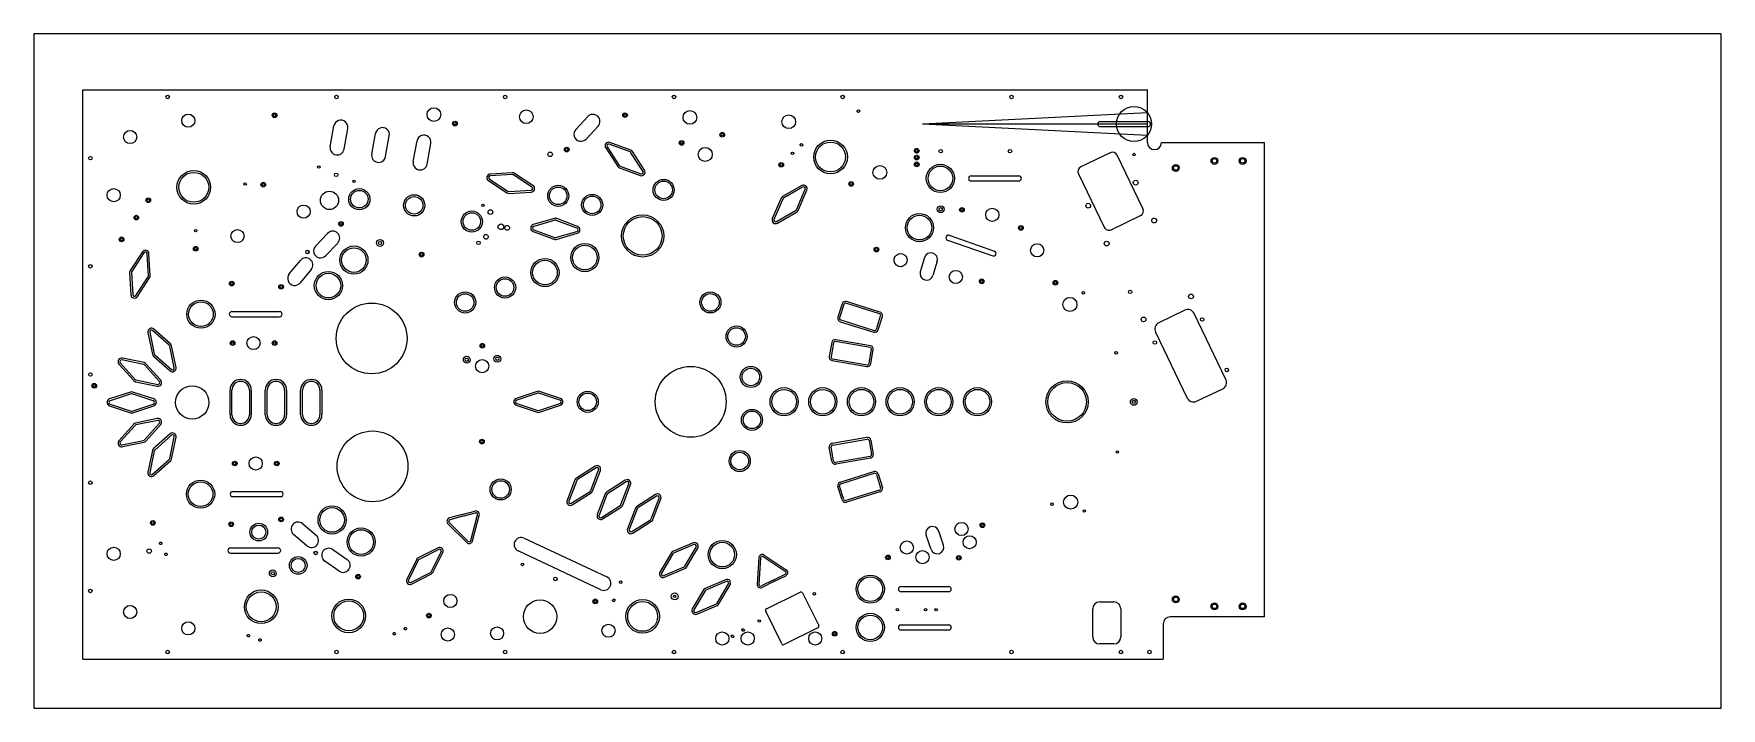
# Model space of a CAD drawing. Extents: x 243 to 303, y 498 to 522.
import ezdxf

# ---------------------------------------------------------------- set-up
doc = ezdxf.new("R2010")
doc.units = 0
doc.header["$LTSCALE"] = 2.6966
doc.header["$MEASUREMENT"] = 0
for name, color, linetype, true_color in [('0_WOOD', 5, 'Continuous', 0x0000ff), ('1_250BIT_500DEP', 5, 'Continuous', 0x0000ff), ('2_250BIT_250DEP', 3, 'Continuous', 0x00ff00), ('3_250BIT_500TAB', 5, 'Continuous', 0x0000ff), ('6_125BIT_500DEP', 5, 'Continuous', 0x0000ff), ('7_VCARVE_BIT', 5, 'Continuous', 0x0000ff), ('7A_1250BALL', 5, 'Continuous', 0x0000ff), ('8_250BIT_500OUTLINE', 5, 'Continuous', 0x0000ff)]:
    doc.layers.add(name, color=color, linetype=linetype, true_color=true_color)

msp = doc.modelspace()

# ---------------------------------------------------------------- linework, layer by layer
at = {"layer": '0_WOOD', "linetype": 'Continuous'}
for p, q in [((243.022, 522.03), (243.022, 498.03)), ((303.022, 522.03), (243.022, 522.03)), ((303.022, 498.03), (303.022, 522.03)), ((243.022, 498.03), (303.022, 498.03))]:
    msp.add_line(p, q, dxfattribs=at)
at = {"layer": '1_250BIT_500DEP', "linetype": 'Continuous'}
for p, q in [((262.295, 518.624), (262.721, 519.082)), ((253.563, 518.011), (253.696, 518.749)), ((254.055, 517.923), (254.188, 518.661)), ((255.039, 517.745), (255.173, 518.483)), ((263.087, 518.741), (262.661, 518.283)), ((255.531, 517.656), (255.665, 518.394)), ((256.515, 517.479), (256.649, 518.217)), ((257.008, 517.39), (257.141, 518.128)), ((263.412, 518.005), (263.841, 517.344)), ((264.225, 517.823), (263.486, 518.098)), ((263.871, 517.32), (264.61, 517.045)), ((264.684, 517.137), (264.255, 517.798)), ((259.223, 516.857), (259.881, 516.424)), ((260.04, 517.017), (259.253, 516.971)), ((260.736, 516.574), (260.078, 517.007)), ((259.919, 516.414), (260.706, 516.459)), ((269.653, 516.148), (269.342, 515.424)), ((270.361, 516.572), (269.68, 516.177)), ((270.138, 515.77), (270.45, 516.494)), ((269.431, 515.346), (270.112, 515.741)), ((253.039, 514.476), (253.47, 514.928)), ((260.798, 515.056), (261.535, 514.778)), ((261.56, 515.391), (260.802, 515.174)), ((261.574, 514.776), (262.332, 514.993)), ((262.336, 515.111), (261.599, 515.389)), ((246.937, 514.231), (246.505, 513.572)), ((253.832, 514.583), (253.4, 514.131)), ((247.097, 513.413), (247.052, 514.2)), ((252.107, 513.483), (252.505, 513.965)), ((252.89, 513.647), (252.493, 513.165)), ((274.698, 514.068), (274.543, 513.56)), ((275.146, 513.932), (274.992, 513.424)), ((246.495, 513.534), (246.54, 512.748)), ((246.655, 512.717), (247.087, 513.375)), ((271.821, 512.401), (271.672, 511.924)), ((273.092, 512.069), (271.899, 512.442)), ((271.713, 511.845), (272.906, 511.472)), ((272.984, 511.513), (273.133, 511.991)), ((247.146, 511.412), (247.306, 510.64)), ((247.837, 510.947), (247.249, 511.471)), ((247.326, 510.606), (247.914, 510.082)), ((248.017, 510.142), (247.857, 510.913)), ((271.456, 511.031), (271.37, 510.539)), ((272.76, 510.868), (271.528, 511.082)), ((272.725, 510.303), (272.811, 510.796)), ((246.099, 510.321), (246.623, 509.733)), ((246.93, 510.264), (246.159, 510.424)), ((247.488, 509.656), (246.964, 510.245)), ((271.421, 510.467), (272.653, 510.253)), ((246.657, 509.713), (247.429, 509.554)), ((246.486, 509.22), (245.738, 508.972)), ((245.738, 508.853), (246.486, 508.606)), ((247.273, 508.972), (246.525, 509.22)), ((246.525, 508.606), (247.273, 508.853)), ((250.069, 508.475), (250.069, 509.35)), ((250.688, 509.35), (250.688, 508.475)), ((251.324, 508.475), (251.324, 509.35)), ((251.943, 509.35), (251.943, 508.475)), ((252.579, 508.475), (252.579, 509.35)), ((253.198, 509.35), (253.198, 508.475)), ((260.942, 509.239), (260.194, 508.991)), ((260.194, 508.872), (260.942, 508.625)), ((261.73, 508.991), (260.981, 509.239)), ((260.981, 508.625), (261.73, 508.872)), ((247.429, 508.272), (246.657, 508.112)), ((246.623, 508.092), (246.099, 507.504)), ((246.964, 507.581), (247.488, 508.169)), ((247.914, 507.743), (247.326, 507.219)), ((247.857, 506.912), (248.017, 507.684)), ((271.421, 507.395), (272.653, 507.609)), ((246.159, 507.401), (246.93, 507.561)), ((247.306, 507.185), (247.146, 506.414)), ((271.456, 506.83), (271.37, 507.323)), ((272.725, 507.558), (272.811, 507.066)), ((247.249, 506.354), (247.837, 506.878)), ((263.016, 506.589), (262.351, 506.167)), ((262.826, 505.779), (263.108, 506.514)), ((272.76, 506.993), (271.528, 506.779)), ((262.326, 506.136), (262.045, 505.4)), ((264.091, 506.086), (263.426, 505.663)), ((263.902, 505.275), (264.183, 506.011)), ((271.821, 505.461), (271.672, 505.938)), ((271.713, 506.016), (272.906, 506.389)), ((272.984, 506.348), (273.133, 505.871)), ((262.136, 505.325), (262.801, 505.748)), ((263.401, 505.633), (263.12, 504.897)), ((263.212, 504.822), (263.877, 505.244)), ((265.167, 505.582), (264.502, 505.159)), ((264.977, 504.771), (265.258, 505.507)), ((273.092, 505.793), (271.899, 505.42)), ((258.46, 503.974), (257.794, 504.635)), ((258.274, 504.863), (257.822, 504.739)), ((258.274, 504.863), (258.727, 504.986)), ((258.565, 504.003), (258.804, 504.91)), ((264.477, 505.129), (264.195, 504.393)), ((264.287, 504.318), (264.952, 504.74)), ((252.737, 503.809), (252.261, 504.214)), ((252.585, 504.595), (253.061, 504.19)), ((260.456, 504.081), (263.399, 502.702)), ((274.925, 503.681), (274.754, 504.184)), ((275.369, 503.833), (275.197, 504.336)), ((253.654, 503.677), (254.167, 503.32)), ((257.425, 503.683), (256.723, 503.326)), ((257.159, 502.894), (257.51, 503.599)), ((263.187, 502.249), (260.244, 503.628)), ((265.742, 503.519), (265.343, 502.839)), ((266.497, 503.852), (265.771, 503.545)), ((266.176, 503.084), (266.575, 503.763)), ((268.961, 503.429), (269.742, 502.909)), ((253.882, 502.91), (253.369, 503.267)), ((256.695, 503.298), (256.345, 502.593)), ((256.429, 502.509), (257.131, 502.866)), ((265.421, 502.75), (266.147, 503.058)), ((268.864, 503.381), (268.804, 502.445)), ((269.314, 502.593), (269.735, 502.801)), ((266.891, 502.21), (266.493, 501.53)), ((267.646, 502.544), (266.921, 502.236)), ((267.326, 501.775), (267.725, 502.454)), ((269.314, 502.593), (268.894, 502.385)), ((266.571, 501.441), (267.297, 501.749)), ((269.077, 501.568), (270.273, 502.16)), ((270.357, 502.132), (270.931, 500.971)), ((269.623, 500.324), (269.048, 501.484)), ((270.903, 500.887), (269.706, 500.295))]:
    msp.add_line(p, q, dxfattribs=at)
for centre, radius in [((248.517, 518.937), 0.234), ((257.251, 519.152), 0.244), ((260.536, 519.077), 0.244), ((266.351, 519.051), 0.244), ((269.864, 518.899), 0.244), ((246.448, 518.354), 0.234), ((266.897, 517.734), 0.25), ((271.353, 517.644), 0.531), ((273.106, 517.095), 0.244), ((275.259, 516.883), 0.438), ((248.713, 516.566), 0.531), ((265.417, 516.473), 0.312), ((245.865, 516.285), 0.234), ((253.537, 516.1), 0.325), ((254.598, 516.142), 0.312), ((256.55, 515.925), 0.312), ((261.67, 516.262), 0.312), ((262.878, 515.939), 0.312), ((252.617, 515.7), 0.234), ((258.598, 515.347), 0.312), ((264.673, 514.835), 0.688), ((274.515, 515.131), 0.438), ((277.103, 515.585), 0.234), ((250.264, 514.83), 0.234), ((254.405, 513.977), 0.438), ((262.616, 514.064), 0.438), ((278.701, 514.325), 0.234), ((261.198, 513.532), 0.438), ((275.805, 513.376), 0.234), ((253.499, 513.068), 0.438), ((259.78, 513), 0.312), ((248.967, 512.051), 0.438), ((258.362, 512.469), 0.312), ((267.082, 512.47), 0.312), ((279.865, 512.397), 0.25), ((250.838, 511.024), 0.234), ((268.011, 511.258), 0.312), ((258.967, 510.201), 0.234), ((268.52, 509.818), 0.312), ((248.658, 508.913), 0.594), ((279.761, 508.931), 0.688), ((262.718, 508.932), 0.312), ((269.702, 508.936), 0.438), ((271.077, 508.936), 0.438), ((272.452, 508.937), 0.438), ((273.827, 508.937), 0.438), ((275.202, 508.937), 0.438), ((276.577, 508.937), 0.438), ((268.559, 508.291), 0.312), ((268.124, 506.827), 0.312), ((250.914, 506.738), 0.234), ((248.955, 505.648), 0.438), ((259.622, 505.816), 0.312), ((279.89, 505.366), 0.25), ((253.63, 504.73), 0.438), ((276.008, 504.41), 0.234), ((251.023, 504.298), 0.25), ((254.663, 503.945), 0.438), ((276.299, 503.937), 0.234), ((245.865, 503.524), 0.234), ((267.502, 503.497), 0.438), ((274.066, 503.748), 0.234), ((274.623, 503.407), 0.234), ((252.424, 503.114), 0.25), ((272.766, 502.269), 0.438), ((246.448, 501.455), 0.234), ((251.11, 501.641), 0.531), ((254.221, 501.316), 0.531), ((257.836, 501.848), 0.234), ((261.025, 501.29), 0.594), ((264.671, 501.299), 0.531), ((248.517, 500.873), 0.234), ((263.456, 500.788), 0.234), ((272.765, 500.907), 0.438), ((257.746, 500.655), 0.234), ((259.496, 500.694), 0.234), ((267.503, 500.514), 0.234), ((268.408, 500.514), 0.234), ((270.809, 500.514), 0.234)]:
    msp.add_circle(centre, radius, dxfattribs=at)
for centre, radius, start, end in [((262.904, 518.911), 0.25, 317.09527, 137.09527), ((253.942, 518.705), 0.25, 349.77022, 169.77022), ((255.419, 518.439), 0.25, 349.77022, 169.77022), ((256.895, 518.172), 0.25, 349.77022, 169.77022), ((262.478, 518.454), 0.25, 137.09527, 317.09527), ((253.809, 517.967), 0.25, 169.77022, 349.77022), ((263.464, 518.039), 0.0625, 69.58194, 212.96678), ((264.203, 517.764), 0.0625, 32.96676, 69.58197), ((255.285, 517.701), 0.25, 169.77022, 349.77022), ((256.762, 517.434), 0.25, 169.77022, 349.77022), ((263.893, 517.378), 0.0625, 212.96678, 249.58193), ((259.257, 516.909), 0.0625, 93.31416, 236.699), ((260.044, 516.954), 0.0625, 56.69898, 93.31419), ((264.632, 517.103), 0.0625, 249.58195, 32.96681), ((259.916, 516.476), 0.0625, 236.699, 273.31415), ((260.702, 516.522), 0.0625, 273.31417, 56.69903), ((269.711, 516.123), 0.0625, 120.08383, 156.69904), ((270.393, 516.518), 0.0625, 336.69902, 120.08387), ((269.399, 515.4), 0.0625, 156.699, 300.08385), ((270.081, 515.795), 0.0625, 300.08385, 336.69899), ((253.651, 514.755), 0.25, 316.31686, 136.31686), ((260.82, 515.114), 0.0625, 105.96784, 249.35268), ((261.577, 515.331), 0.0625, 69.35266, 105.96787), ((262.314, 515.053), 0.0625, 285.96785, 69.35271), ((246.99, 514.196), 0.0625, 3.30759, 146.69245), ((253.219, 514.303), 0.25, 136.31686, 316.31686), ((261.557, 514.837), 0.0636, 249.35268, 290.64732), ((274.922, 514), 0.234, 343.0969, 163.0969), ((252.697, 513.806), 0.25, 320.48617, 140.48617), ((246.557, 513.538), 0.0625, 146.6924, 183.30761), ((247.035, 513.41), 0.0625, 326.69242, 3.30757), ((252.3, 513.324), 0.25, 140.48617, 320.48617), ((274.768, 513.492), 0.234, 163.0969, 343.0969), ((246.602, 512.751), 0.0625, 183.30758, 326.69242), ((247.207, 511.425), 0.0625, 48.30758, 191.69242), ((247.367, 510.653), 0.0625, 191.69242, 228.30757), ((247.796, 510.9), 0.0625, 11.6924, 48.30761), ((246.146, 510.363), 0.0625, 78.30758, 221.69242), ((246.917, 510.203), 0.0625, 41.6924, 78.30761), ((247.955, 510.129), 0.0625, 228.30759, 11.69245), ((246.67, 509.775), 0.0625, 221.69242, 258.30757), ((247.441, 509.615), 0.0625, 258.30759, 41.69245), ((250.379, 509.35), 0.309, 0, 180), ((251.634, 509.35), 0.309, 0, 180), ((252.889, 509.35), 0.309, 0, 180), ((245.757, 508.913), 0.0625, 108.30758, 251.69242), ((246.505, 509.16), 0.0625, 71.6924, 108.30761), ((247.253, 508.913), 0.0625, 288.30759, 71.69245), ((260.214, 508.932), 0.0625, 108.30758, 251.69242), ((260.962, 509.179), 0.0625, 71.6924, 108.30761), ((261.71, 508.932), 0.0625, 288.30759, 71.69245), ((246.505, 508.665), 0.0625, 251.69242, 288.30757), ((247.441, 508.211), 0.0625, 318.30759, 101.69245), ((250.379, 508.475), 0.309, 180, 0), ((251.634, 508.475), 0.309, 180, 0), ((252.889, 508.475), 0.309, 180, 0), ((260.962, 508.684), 0.0625, 251.69242, 288.30757), ((246.67, 508.051), 0.0625, 101.6924, 138.30761), ((247.955, 507.697), 0.0625, 348.30759, 131.69245), ((272.663, 507.547), 0.0625, 9.85677, 99.85677), ((246.146, 507.463), 0.0625, 138.30758, 281.69242), ((246.917, 507.622), 0.0625, 281.69242, 318.30757), ((247.367, 507.173), 0.0625, 131.6924, 168.30761), ((271.432, 507.333), 0.0625, 99.85677, 189.85677), ((272.749, 507.055), 0.0625, 279.85677, 9.85677), ((247.207, 506.401), 0.0625, 168.30758, 311.69242), ((247.796, 506.925), 0.0625, 311.69242, 348.30757), ((263.049, 506.537), 0.0625, 339.06145, 122.44631), ((271.518, 506.841), 0.0625, 189.85677, 279.85677), ((262.385, 506.114), 0.0625, 122.44626, 159.06147), ((264.125, 506.033), 0.0625, 339.06145, 122.44631), ((271.732, 505.957), 0.0625, 107.35677, 197.35677), ((272.925, 506.329), 0.0625, 17.35677, 107.35677), ((273.074, 505.852), 0.0625, 287.35677, 17.35677), ((262.103, 505.378), 0.0625, 159.06144, 302.44628), ((262.768, 505.801), 0.0625, 302.44628, 339.06142), ((263.46, 505.61), 0.0625, 122.44626, 159.06147), ((263.843, 505.297), 0.0625, 302.44628, 339.06142), ((265.2, 505.529), 0.0625, 339.06145, 122.44631), ((271.881, 505.479), 0.0625, 197.35677, 287.35677), ((252.423, 504.405), 0.25, 49.63549, 229.63549), ((257.838, 504.679), 0.0625, 105.25162, 225.25162), ((258.743, 504.926), 0.0625, 345.25162, 105.25162), ((263.178, 504.874), 0.0625, 159.06144, 302.44628), ((264.535, 505.106), 0.0625, 122.44626, 159.06147), ((264.918, 504.793), 0.0625, 302.44628, 339.06142), ((252.899, 504), 0.25, 229.63549, 49.63549), ((258.504, 504.018), 0.0623, 225, 345.50324), ((260.35, 503.854), 0.25, 64.89351, 244.89351), ((264.254, 504.37), 0.0625, 159.06144, 302.44628), ((274.976, 504.26), 0.234, 18.81707, 198.81707), ((253.511, 503.472), 0.25, 55.15908, 235.15908), ((257.454, 503.627), 0.0625, 333.55921, 116.94407), ((265.796, 503.487), 0.0625, 112.99318, 149.60839), ((266.521, 503.795), 0.0625, 329.60837, 112.99322), ((268.926, 503.377), 0.0625, 56.32706, 176.32706), ((275.147, 503.757), 0.234, 198.81707, 18.81707), ((254.024, 503.115), 0.25, 235.15908, 55.15908), ((256.751, 503.27), 0.0625, 116.94402, 153.55923), ((257.103, 502.922), 0.0625, 296.94404, 333.55919), ((265.397, 502.807), 0.0625, 149.60835, 292.9932), ((266.122, 503.115), 0.0625, 292.9932, 329.60834), ((269.707, 502.857), 0.0625, 296.32706, 56.32706), ((256.4, 502.565), 0.0625, 153.5592, 296.94404), ((263.293, 502.475), 0.25, 244.89351, 64.89351), ((266.945, 502.178), 0.0625, 112.99318, 149.60838), ((267.671, 502.486), 0.0625, 329.60836, 112.99322), ((268.866, 502.441), 0.0625, 176.32706, 296.32706), ((267.272, 501.806), 0.0625, 292.9932, 329.60834), ((270.301, 502.104), 0.0625, 26.32706, 116.32706), ((266.547, 501.499), 0.0625, 149.60835, 292.9932), ((269.104, 501.512), 0.0625, 116.32706, 206.32706), ((270.875, 500.943), 0.0625, 296.32706, 26.32706), ((269.679, 500.351), 0.0625, 206.32706, 296.32706)]:
    msp.add_arc(centre, radius, start, end, dxfattribs=at)
msp.add_ellipse((273.842, 513.973), major_axis=(0.224, -0.068), ratio=1, dxfattribs=at)
for centre, major_axis, start_param, end_param in [((271.881, 512.382), (0.0186, 0.0597), 0, 1.570796), ((271.732, 511.905), (-0.0597, 0.0186), 0, 1.570796), ((273.074, 512.009), (0.0186, 0.0597), 4.712389, 6.283185), ((272.925, 511.532), (-0.0186, -0.0597), 0, 1.570796), ((271.518, 511.021), (0.0107, 0.0616), 0, 1.570796), ((272.749, 510.807), (0.0107, 0.0616), 4.712389, 6.283185), ((271.432, 510.528), (-0.0616, 0.0107), 0, 1.570796), ((272.663, 510.314), (-0.0107, -0.0616), 0, 1.570796)]:
    msp.add_ellipse(centre, major_axis=major_axis, ratio=1, start_param=start_param, end_param=end_param, dxfattribs=at)
at = {"layer": '2_250BIT_250DEP', "linetype": 'Continuous'}
for p, q in [((263.357, 517.97), (263.786, 517.309)), ((264.247, 517.884), (263.509, 518.159)), ((264.738, 517.173), (264.31, 517.834)), ((263.849, 517.259), (264.587, 516.984)), ((259.187, 516.802), (259.846, 516.37)), ((260.036, 517.082), (259.25, 517.036)), ((260.772, 516.628), (260.114, 517.061)), ((270.329, 516.629), (269.647, 516.234)), ((259.923, 516.349), (260.71, 516.394)), ((269.594, 516.174), (269.282, 515.45)), ((270.198, 515.744), (270.51, 516.468)), ((261.542, 515.453), (260.784, 515.237)), ((262.359, 515.172), (261.622, 515.45)), ((269.463, 515.289), (270.145, 515.684)), ((260.775, 514.995), (261.512, 514.717)), ((261.592, 514.714), (262.349, 514.93)), ((246.883, 514.266), (246.45, 513.608)), ((247.162, 513.417), (247.117, 514.204)), ((246.43, 513.53), (246.475, 512.744)), ((246.709, 512.681), (247.142, 513.34)), ((271.761, 512.42), (271.612, 511.942)), ((273.111, 512.129), (271.918, 512.502)), ((273.044, 511.495), (273.194, 511.972)), ((247.083, 511.399), (247.242, 510.627)), ((247.881, 510.996), (247.292, 511.52)), ((271.694, 511.785), (272.887, 511.412)), ((248.08, 510.155), (247.921, 510.926)), ((271.394, 511.042), (271.308, 510.55)), ((272.771, 510.93), (271.539, 511.144)), ((272.787, 510.293), (272.873, 510.785)), ((246.051, 510.278), (246.575, 509.69)), ((246.943, 510.328), (246.172, 510.488)), ((247.537, 509.7), (247.013, 510.288)), ((247.282, 510.558), (247.871, 510.034)), ((271.41, 510.404), (272.642, 510.19)), ((246.644, 509.65), (247.416, 509.49)), ((246.465, 509.281), (245.717, 509.034)), ((247.293, 509.034), (246.545, 509.281)), ((250.001, 508.475), (250.001, 509.35)), ((250.756, 509.35), (250.756, 508.475)), ((251.256, 508.475), (251.256, 509.35)), ((252.011, 509.35), (252.011, 508.475)), ((252.511, 508.475), (252.511, 509.35)), ((253.266, 509.35), (253.266, 508.475)), ((260.922, 509.3), (260.174, 509.053)), ((260.174, 508.811), (260.922, 508.563)), ((261.75, 509.053), (261.002, 509.3)), ((261.002, 508.563), (261.75, 508.811)), ((245.717, 508.792), (246.465, 508.544)), ((246.545, 508.544), (247.293, 508.792)), ((247.416, 508.335), (246.644, 508.176)), ((246.575, 508.136), (246.051, 507.547)), ((247.013, 507.537), (247.537, 508.126)), ((247.871, 507.792), (247.282, 507.268)), ((247.921, 506.899), (248.08, 507.671)), ((271.41, 507.457), (272.642, 507.671)), ((246.172, 507.338), (246.943, 507.497)), ((247.242, 507.198), (247.083, 506.427)), ((271.394, 506.819), (271.308, 507.312)), ((272.787, 507.569), (272.873, 507.076)), ((247.292, 506.306), (247.881, 506.83)), ((262.981, 506.644), (262.316, 506.222)), ((262.887, 505.755), (263.169, 506.491)), ((272.771, 506.931), (271.539, 506.717)), ((271.694, 506.076), (272.887, 506.449)), ((262.265, 506.16), (261.984, 505.424)), ((264.056, 506.14), (263.391, 505.718)), ((263.962, 505.251), (264.244, 505.987)), ((271.761, 505.442), (271.612, 505.919)), ((273.044, 506.367), (273.194, 505.89)), ((262.171, 505.271), (262.836, 505.693)), ((263.341, 505.656), (263.059, 504.92)), ((265.132, 505.637), (264.467, 505.214)), ((265.038, 504.748), (265.319, 505.483)), ((273.111, 505.732), (271.918, 505.36)), ((258.258, 504.924), (257.805, 504.8)), ((258.258, 504.924), (258.71, 505.047)), ((258.626, 503.987), (258.865, 504.894)), ((263.247, 504.767), (263.912, 505.189)), ((264.416, 505.152), (264.134, 504.416)), ((264.322, 504.263), (264.987, 504.686)), ((258.416, 503.929), (257.75, 504.59)), ((257.396, 503.741), (256.694, 503.384)), ((257.217, 502.865), (257.568, 503.57)), ((265.686, 503.551), (265.287, 502.872)), ((266.471, 503.912), (265.746, 503.604)), ((266.232, 503.051), (266.631, 503.73)), ((268.996, 503.482), (269.777, 502.961)), ((256.637, 503.327), (256.286, 502.621)), ((256.458, 502.451), (257.161, 502.808)), ((265.447, 502.69), (266.172, 502.998)), ((268.801, 503.385), (268.741, 502.449)), ((266.835, 502.243), (266.437, 501.563)), ((267.621, 502.603), (266.896, 502.296)), ((267.382, 501.742), (267.781, 502.422)), ((269.342, 502.536), (268.922, 502.328)), ((269.342, 502.536), (269.763, 502.744)), ((266.597, 501.381), (267.322, 501.689))]:
    msp.add_line(p, q, dxfattribs=at)
for centre, radius in [((271.353, 517.644), 0.599), ((275.259, 516.883), 0.501), ((248.713, 516.566), 0.599), ((261.67, 516.262), 0.375), ((265.417, 516.473), 0.375), ((254.598, 516.142), 0.377), ((256.55, 515.925), 0.377), ((262.878, 515.939), 0.375), ((258.598, 515.347), 0.377), ((264.673, 514.835), 0.751), ((274.515, 515.131), 0.501), ((254.405, 513.977), 0.501), ((262.616, 514.064), 0.501), ((261.198, 513.532), 0.501), ((253.499, 513.068), 0.501), ((259.78, 513), 0.377), ((248.967, 512.051), 0.501), ((258.362, 512.469), 0.377), ((267.082, 512.47), 0.375), ((268.011, 511.258), 0.375), ((268.52, 509.818), 0.375), ((269.702, 508.936), 0.501), ((271.077, 508.936), 0.501), ((272.452, 508.937), 0.501), ((273.827, 508.937), 0.501), ((275.202, 508.937), 0.501), ((276.577, 508.937), 0.501), ((279.761, 508.931), 0.751), ((262.718, 508.932), 0.375), ((268.559, 508.291), 0.375), ((268.124, 506.827), 0.375), ((248.955, 505.648), 0.501), ((259.622, 505.816), 0.375), ((253.63, 504.73), 0.501), ((251.023, 504.298), 0.314), ((254.663, 503.945), 0.501), ((252.424, 503.114), 0.314), ((267.502, 503.497), 0.501), ((251.11, 501.641), 0.599), ((272.766, 502.269), 0.501), ((254.221, 501.316), 0.599), ((264.671, 501.299), 0.599), ((272.765, 500.907), 0.501)]:
    msp.add_circle(centre, radius, dxfattribs=at)
for centre, radius, start, end in [((263.464, 518.039), 0.128, 69.58209, 212.96663), ((263.893, 517.378), 0.128, 212.9668, 249.58192), ((259.257, 516.909), 0.128, 93.31431, 236.69885), ((260.044, 516.954), 0.128, 56.69902, 93.31414), ((260.702, 516.522), 0.128, 273.3144, 56.69877), ((270.393, 516.518), 0.128, 336.69926, 120.08361), ((259.916, 516.476), 0.128, 236.69902, 273.31414), ((269.711, 516.123), 0.128, 120.08387, 156.69899), ((261.577, 515.331), 0.128, 69.3527, 105.96782), ((269.399, 515.4), 0.128, 156.69916, 300.08369), ((270.081, 515.795), 0.128, 300.08387, 336.69899), ((260.82, 515.114), 0.128, 105.96799, 249.35253), ((262.314, 515.053), 0.128, 285.96809, 69.35245), ((246.99, 514.196), 0.128, 3.30783, 146.69219), ((261.557, 514.836), 0.128, 249.3527, 285.96782), ((246.557, 513.538), 0.128, 146.69244, 183.30756), ((247.035, 513.41), 0.128, 326.69244, 3.30756), ((246.602, 512.751), 0.128, 183.30774, 326.69226), ((271.881, 512.382), 0.126, 72.64323, 162.64323), ((273.074, 512.009), 0.126, 342.64323, 72.64323), ((247.207, 511.425), 0.128, 48.30774, 191.69227), ((272.925, 511.532), 0.126, 252.64323, 342.64323), ((247.367, 510.653), 0.128, 191.69244, 228.30756), ((247.796, 510.9), 0.128, 11.69244, 48.30756), ((271.518, 511.021), 0.126, 80.14323, 170.14323), ((272.749, 510.807), 0.126, 350.14323, 80.14323), ((246.146, 510.363), 0.128, 78.30774, 221.69227), ((246.917, 510.203), 0.128, 41.69244, 78.30756), ((247.955, 510.129), 0.128, 228.30782, 11.6922), ((271.432, 510.528), 0.126, 170.14323, 260.14323), ((272.663, 510.314), 0.126, 260.14323, 350.14323), ((246.67, 509.775), 0.128, 221.69244, 258.30756), ((247.441, 509.615), 0.128, 258.30782, 41.6922), ((250.379, 509.35), 0.378, 0, 180), ((251.634, 509.35), 0.378, 0, 180), ((252.889, 509.35), 0.378, 0, 180), ((245.757, 508.913), 0.128, 108.30774, 251.69227), ((246.505, 509.16), 0.128, 71.69244, 108.30756), ((247.253, 508.913), 0.128, 288.30782, 71.6922), ((260.214, 508.932), 0.128, 108.30774, 251.69226), ((260.962, 509.179), 0.128, 71.69244, 108.30756), ((261.71, 508.932), 0.128, 288.30783, 71.69219), ((246.505, 508.665), 0.128, 251.69244, 288.30756), ((247.441, 508.211), 0.128, 318.30782, 101.6922), ((250.379, 508.475), 0.378, 180, 0), ((251.634, 508.475), 0.378, 180, 0), ((252.889, 508.475), 0.378, 180, 0), ((260.962, 508.684), 0.128, 251.69244, 288.30756), ((246.67, 508.051), 0.128, 101.69244, 138.30756), ((247.955, 507.697), 0.128, 348.30782, 131.6922), ((272.663, 507.547), 0.126, 9.85677, 99.85677), ((246.146, 507.463), 0.128, 138.30774, 281.69227), ((246.917, 507.622), 0.128, 281.69244, 318.30756), ((247.367, 507.173), 0.128, 131.69244, 168.30756), ((271.432, 507.333), 0.126, 99.85677, 189.85677), ((272.749, 507.055), 0.126, 279.85677, 9.85677), ((247.207, 506.401), 0.128, 168.30774, 311.69227), ((247.796, 506.925), 0.128, 311.69244, 348.30756), ((271.518, 506.841), 0.126, 189.85677, 279.85677), ((272.925, 506.329), 0.126, 17.35677, 107.35677), ((262.385, 506.114), 0.128, 122.4463, 159.06142), ((271.732, 505.957), 0.126, 107.35677, 197.35677), ((273.074, 505.852), 0.126, 287.35677, 17.35677), ((262.103, 505.378), 0.128, 159.0616, 302.44612), ((262.768, 505.801), 0.128, 302.4463, 339.06142), ((263.46, 505.61), 0.128, 122.4463, 159.06142), ((263.843, 505.297), 0.128, 302.4463, 339.06142), ((264.535, 505.106), 0.128, 122.4463, 159.06142), ((271.881, 505.479), 0.126, 197.35677, 287.35677), ((258.743, 504.926), 0.126, 345.25162, 105.25162), ((263.178, 504.874), 0.128, 159.0616, 302.44612), ((264.918, 504.793), 0.128, 302.4463, 339.06142), ((264.254, 504.37), 0.128, 159.0616, 302.44612), ((257.454, 503.627), 0.128, 333.55945, 116.94381), ((258.504, 504.019), 0.126, 225.25162, 345.25162), ((265.796, 503.487), 0.128, 112.99322, 149.60834), ((266.521, 503.795), 0.128, 329.60859, 112.99297), ((268.926, 503.377), 0.126, 56.32706, 176.32706), ((256.751, 503.27), 0.128, 116.94406, 153.55918), ((257.103, 502.922), 0.128, 296.94406, 333.55918), ((266.122, 503.115), 0.128, 292.99322, 329.60834), ((269.707, 502.857), 0.126, 296.32706, 56.32706), ((256.4, 502.565), 0.128, 153.55936, 296.94389), ((266.945, 502.178), 0.128, 112.99321, 149.60833), ((267.671, 502.486), 0.128, 329.60859, 112.99297), ((268.866, 502.441), 0.126, 176.32706, 296.32706), ((267.272, 501.806), 0.128, 292.99321, 329.60833), ((266.547, 501.499), 0.128, 149.60851, 292.99305)]:
    msp.add_arc(centre, radius, start, end, dxfattribs=at)
for centre, major_axis, start_param, end_param in [((264.203, 517.764), (0.044, 0.119), 5.644131, 6.283185), ((264.632, 517.103), (-0.044, -0.119), 0, 2.502529), ((263.049, 506.537), (0.046, 0.119), 4.712389, 7.214918), ((264.125, 506.033), (0.046, 0.119), 4.712389, 7.214918), ((265.2, 505.529), (0.046, 0.119), 4.712389, 7.214918), ((257.838, 504.679), (-0.0891, 0.0884), 5.759587, 7.853982), ((265.397, 502.807), (-0.117, -0.05), 5.351449, 7.853982)]:
    msp.add_ellipse(centre, major_axis=major_axis, ratio=1, start_param=start_param, end_param=end_param, dxfattribs=at)
msp.add_open_spline([(271.612, 511.942), (271.609, 511.908), (271.604, 511.838), (271.664, 511.803), (271.694, 511.785)], degree=3, dxfattribs=at)
at = {"layer": '3_250BIT_500TAB', "linetype": 'Continuous'}
for p, q in [((281.295, 517.793), (280.255, 517.292)), ((282.458, 515.808), (281.545, 517.705)), ((280.167, 517.042), (281.081, 515.145)), ((281.331, 515.058), (282.371, 515.558)), ((283.951, 512.19), (283.025, 511.744)), ((285.412, 509.731), (284.285, 512.073)), ((282.909, 511.411), (284.036, 509.069)), ((284.37, 508.952), (285.295, 509.398)), ((269.077, 501.568), (270.273, 502.16)), ((270.357, 502.132), (270.931, 500.971)), ((280.923, 501.817), (281.423, 501.817)), ((269.623, 500.324), (269.048, 501.484)), ((280.673, 500.568), (280.673, 501.567)), ((281.673, 501.567), (281.673, 500.568)), ((270.903, 500.887), (269.706, 500.295)), ((281.423, 500.318), (280.923, 500.318))]:
    msp.add_line(p, q, dxfattribs=at)
for centre in [(255.035, 511.189), (266.38, 508.932), (255.068, 506.637)]:
    msp.add_circle(centre, 1.26, dxfattribs=at)
for centre, radius, start, end in [((281.376, 517.624), 0.188, 25.70934, 115.70934), ((280.336, 517.123), 0.188, 115.70934, 205.70934), ((282.289, 515.727), 0.188, 295.70934, 25.70934), ((281.25, 515.227), 0.188, 205.70934, 295.70934), ((284.059, 511.965), 0.25, 25.70922, 115.70922), ((283.134, 511.519), 0.25, 115.70922, 205.70922), ((285.187, 509.623), 0.25, 295.70922, 25.70922), ((284.261, 509.177), 0.25, 205.70922, 295.70922), ((280.923, 501.567), 0.25, 90, 180), ((281.423, 501.567), 0.25, 0, 90), ((269.104, 501.512), 0.0625, 116.32706, 206.32706), ((270.875, 500.943), 0.0625, 296.32706, 26.32706), ((280.923, 500.568), 0.25, 180, 270), ((281.423, 500.568), 0.25, 270, 0), ((269.679, 500.351), 0.0625, 206.32706, 296.32706)]:
    msp.add_arc(centre, radius, start, end, dxfattribs=at)
msp.add_ellipse((270.301, 502.104), major_axis=(0.056, 0.0277), ratio=1, start_param=0, end_param=1.570796, dxfattribs=at)
at = {"layer": '6_125BIT_500DEP', "linetype": 'Continuous'}
for p, q in [((280.944, 518.905), (282.644, 518.905)), ((280.944, 518.725), (282.644, 518.725)), ((263.412, 518.005), (263.841, 517.344)), ((264.225, 517.823), (263.486, 518.098)), ((263.871, 517.32), (264.61, 517.045)), ((264.684, 517.137), (264.255, 517.798)), ((259.223, 516.857), (259.881, 516.424)), ((260.04, 517.017), (259.253, 516.971)), ((260.736, 516.574), (260.078, 517.007)), ((276.348, 516.973), (278.048, 516.973)), ((276.348, 516.793), (278.048, 516.793)), ((259.919, 516.414), (260.706, 516.459)), ((269.653, 516.148), (269.342, 515.424)), ((270.361, 516.572), (269.68, 516.177)), ((270.138, 515.77), (270.45, 516.494)), ((269.431, 515.346), (270.112, 515.741)), ((260.798, 515.056), (261.535, 514.778)), ((261.56, 515.391), (260.802, 515.174)), ((261.574, 514.776), (262.332, 514.993)), ((262.336, 515.111), (261.599, 515.389)), ((275.572, 514.857), (277.177, 514.297)), ((246.937, 514.231), (246.505, 513.572)), ((275.513, 514.687), (277.118, 514.127)), ((247.097, 513.413), (247.052, 514.2)), ((246.495, 513.534), (246.54, 512.748)), ((246.655, 512.717), (247.087, 513.375)), ((271.821, 512.401), (271.672, 511.924)), ((273.092, 512.069), (271.899, 512.442)), ((250.065, 512.141), (251.765, 512.141)), ((250.065, 511.961), (251.765, 511.961)), ((271.713, 511.845), (272.906, 511.472)), ((272.984, 511.513), (273.133, 511.991)), ((247.146, 511.412), (247.306, 510.64)), ((247.837, 510.947), (247.249, 511.471)), ((247.326, 510.606), (247.914, 510.082)), ((248.017, 510.142), (247.857, 510.913)), ((271.456, 511.031), (271.37, 510.539)), ((272.76, 510.868), (271.528, 511.082)), ((272.725, 510.303), (272.811, 510.796)), ((246.099, 510.321), (246.623, 509.733)), ((246.93, 510.264), (246.159, 510.424)), ((247.488, 509.656), (246.964, 510.245)), ((271.421, 510.467), (272.653, 510.253)), ((246.657, 509.713), (247.429, 509.554)), ((246.486, 509.22), (245.738, 508.972)), ((245.738, 508.853), (246.486, 508.606)), ((247.273, 508.972), (246.525, 509.22)), ((246.525, 508.606), (247.273, 508.853)), ((260.942, 509.239), (260.194, 508.991)), ((260.194, 508.872), (260.942, 508.625)), ((261.73, 508.991), (260.981, 509.239)), ((260.981, 508.625), (261.73, 508.872)), ((247.429, 508.272), (246.657, 508.112)), ((246.623, 508.092), (246.099, 507.504)), ((246.964, 507.581), (247.488, 508.169)), ((247.914, 507.743), (247.326, 507.219)), ((247.857, 506.912), (248.017, 507.684)), ((271.421, 507.395), (272.653, 507.609)), ((246.159, 507.401), (246.93, 507.561)), ((247.306, 507.185), (247.146, 506.414)), ((271.456, 506.83), (271.37, 507.323)), ((272.725, 507.558), (272.811, 507.066)), ((247.249, 506.354), (247.837, 506.878)), ((263.016, 506.589), (262.351, 506.167)), ((262.826, 505.779), (263.108, 506.514)), ((272.76, 506.993), (271.528, 506.779)), ((262.326, 506.136), (262.045, 505.4)), ((264.091, 506.086), (263.426, 505.663)), ((263.902, 505.275), (264.183, 506.011)), ((271.821, 505.461), (271.672, 505.938)), ((271.713, 506.016), (272.906, 506.389)), ((272.984, 506.348), (273.133, 505.871)), ((250.099, 505.74), (251.799, 505.74)), ((250.099, 505.56), (251.799, 505.56)), ((262.136, 505.325), (262.801, 505.748)), ((263.401, 505.633), (263.12, 504.897)), ((263.212, 504.822), (263.877, 505.244)), ((265.167, 505.582), (264.502, 505.159)), ((264.977, 504.771), (265.258, 505.507)), ((273.092, 505.793), (271.899, 505.42)), ((258.46, 503.974), (257.794, 504.635)), ((258.274, 504.863), (257.822, 504.739)), ((258.274, 504.863), (258.727, 504.986)), ((258.565, 504.003), (258.804, 504.91)), ((264.477, 505.129), (264.195, 504.393)), ((264.287, 504.318), (264.952, 504.74)), ((250.014, 503.734), (251.714, 503.734)), ((250.014, 503.554), (251.714, 503.554)), ((257.425, 503.683), (256.723, 503.326)), ((257.159, 502.894), (257.51, 503.599)), ((265.742, 503.519), (265.343, 502.839)), ((266.497, 503.852), (265.771, 503.545)), ((266.176, 503.084), (266.575, 503.763)), ((268.961, 503.429), (269.742, 502.909)), ((256.695, 503.298), (256.345, 502.593)), ((256.429, 502.509), (257.131, 502.866)), ((265.421, 502.75), (266.147, 503.058)), ((268.864, 503.381), (268.804, 502.445)), ((269.314, 502.593), (269.735, 502.801)), ((266.891, 502.21), (266.493, 501.53)), ((267.646, 502.544), (266.921, 502.236)), ((267.326, 501.775), (267.725, 502.454)), ((269.314, 502.593), (268.894, 502.385)), ((273.855, 502.359), (275.555, 502.359)), ((266.571, 501.441), (267.297, 501.749)), ((269.077, 501.568), (270.273, 502.16)), ((270.357, 502.132), (270.931, 500.971)), ((273.855, 502.179), (275.555, 502.179)), ((269.623, 500.324), (269.048, 501.484)), ((270.903, 500.887), (269.706, 500.295)), ((273.854, 500.997), (275.554, 500.997)), ((273.854, 500.817), (275.554, 500.817))]:
    msp.add_line(p, q, dxfattribs=at)
for centre, radius in [((247.784, 519.78), 0.0625), ((253.784, 519.78), 0.0625), ((259.784, 519.78), 0.0625), ((265.784, 519.78), 0.0625), ((271.784, 519.78), 0.0625), ((277.784, 519.78), 0.0625), ((281.681, 519.78), 0.0625), ((251.584, 519.13), 0.0825), ((264.045, 519.132), 0.0825), ((257.996, 518.831), 0.0825), ((267.502, 518.436), 0.0825), ((261.385, 517.737), 0.08), ((261.972, 517.909), 0.0825), ((266.058, 518.145), 0.0825), ((275.271, 517.851), 0.0625), ((277.731, 517.851), 0.0625), ((245.034, 517.605), 0.0625), ((269.599, 517.365), 0.0825), ((274.417, 517.622), 0.0825), ((274.417, 517.379), 0.0825), ((283.629, 517.255), 0.122), ((285.004, 517.505), 0.122), ((286.004, 517.505), 0.122), ((251.184, 516.659), 0.0825), ((253.775, 517.011), 0.0625), ((272.086, 516.685), 0.0825), ((247.093, 516.105), 0.0825), ((246.67, 515.486), 0.0825), ((259.258, 515.684), 0.0825), ((275.27, 515.786), 0.122), ((276.026, 515.765), 0.0825), ((280.515, 515.911), 0.085), ((253.946, 515.263), 0.0825), ((278.12, 515.122), 0.0825), ((246.147, 514.71), 0.0825), ((248.782, 514.38), 0.0825), ((252.754, 514.262), 0.0625), ((255.335, 514.585), 0.122), ((256.81, 514.171), 0.0825), ((258.838, 514.589), 0.0625), ((272.985, 514.349), 0.0825), ((281.17, 514.562), 0.085), ((245.034, 513.755), 0.0625), ((250.061, 513.141), 0.0825), ((251.818, 513.024), 0.0825), ((279.347, 513.171), 0.0825), ((284.169, 512.684), 0.085), ((282.482, 511.865), 0.085), ((250.092, 511.024), 0.0825), ((251.585, 511.024), 0.0825), ((258.972, 510.927), 0.0825), ((258.419, 510.43), 0.122), ((259.505, 510.465), 0.122), ((245.034, 509.905), 0.0625), ((245.172, 509.505), 0.0825), ((282.136, 508.931), 0.122), ((258.957, 507.52), 0.0825), ((250.168, 506.738), 0.0825), ((251.661, 506.738), 0.0825), ((245.034, 506.055), 0.0625), ((247.256, 504.626), 0.0825), ((250.041, 504.576), 0.0825), ((251.818, 504.748), 0.0825), ((276.754, 504.542), 0.0825), ((247.127, 503.623), 0.08), ((253.044, 503.555), 0.0625), ((273.395, 503.397), 0.0825), ((275.915, 503.382), 0.0825), ((251.522, 502.83), 0.122), ((245.034, 502.205), 0.0625), ((254.555, 502.712), 0.0825), ((262.987, 501.833), 0.0825), ((265.811, 502.012), 0.122), ((283.629, 501.905), 0.122), ((285.004, 501.655), 0.122), ((286.004, 501.655), 0.122), ((271.499, 500.683), 0.0825), ((247.784, 500.03), 0.0625), ((253.784, 500.03), 0.0625), ((259.784, 500.03), 0.0625), ((265.784, 500.03), 0.0625), ((271.784, 500.03), 0.0625), ((277.784, 500.03), 0.0625), ((281.681, 500.03), 0.0625), ((282.694, 500.03), 0.0625)]:
    msp.add_circle(centre, radius, dxfattribs=at)
for centre, radius, start, end in [((280.944, 518.815), 0.09, 90, 270), ((282.644, 518.815), 0.09, 270, 90), ((263.464, 518.039), 0.0625, 69.58194, 212.96678), ((264.203, 517.764), 0.0625, 32.96676, 69.58197), ((263.893, 517.378), 0.0625, 212.96678, 249.58193), ((259.257, 516.909), 0.0625, 93.31416, 236.699), ((260.044, 516.954), 0.0625, 56.69898, 93.31419), ((264.632, 517.103), 0.0625, 249.58195, 32.96681), ((276.348, 516.883), 0.09, 90, 270), ((278.048, 516.883), 0.09, 270, 90), ((259.916, 516.476), 0.0625, 236.699, 273.31415), ((260.702, 516.522), 0.0625, 273.31417, 56.69903), ((269.711, 516.123), 0.0625, 120.08383, 156.69904), ((270.393, 516.518), 0.0625, 336.69902, 120.08387), ((269.399, 515.4), 0.0625, 156.699, 300.08385), ((270.081, 515.795), 0.0625, 300.08385, 336.69899), ((260.82, 515.114), 0.0625, 105.96784, 249.35268), ((261.577, 515.331), 0.0625, 69.35266, 105.96787), ((262.314, 515.053), 0.0625, 285.96785, 69.35271), ((275.543, 514.772), 0.09, 70.76234, 250.76234), ((246.99, 514.196), 0.0625, 3.30759, 146.69245), ((261.557, 514.837), 0.0636, 249.35268, 290.64732), ((277.148, 514.212), 0.09, 250.76234, 70.76234), ((246.557, 513.538), 0.0625, 146.6924, 183.30761), ((247.035, 513.41), 0.0625, 326.69242, 3.30757), ((246.602, 512.751), 0.0625, 183.30758, 326.69242), ((250.065, 512.051), 0.09, 90, 270), ((251.765, 512.051), 0.09, 270, 90), ((247.207, 511.425), 0.0625, 48.30758, 191.69242), ((247.367, 510.653), 0.0625, 191.69242, 228.30757), ((247.796, 510.9), 0.0625, 11.6924, 48.30761), ((246.146, 510.363), 0.0625, 78.30758, 221.69242), ((246.917, 510.203), 0.0625, 41.6924, 78.30761), ((247.955, 510.129), 0.0625, 228.30759, 11.69245), ((246.67, 509.775), 0.0625, 221.69242, 258.30757), ((247.441, 509.615), 0.0625, 258.30759, 41.69245), ((245.757, 508.913), 0.0625, 108.30758, 251.69242), ((246.505, 509.16), 0.0625, 71.6924, 108.30761), ((247.253, 508.913), 0.0625, 288.30759, 71.69245), ((260.214, 508.932), 0.0625, 108.30758, 251.69242), ((260.962, 509.179), 0.0625, 71.6924, 108.30761), ((261.71, 508.932), 0.0625, 288.30759, 71.69245), ((246.505, 508.665), 0.0625, 251.69242, 288.30757), ((247.441, 508.211), 0.0625, 318.30759, 101.69245), ((260.962, 508.684), 0.0625, 251.69242, 288.30757), ((246.67, 508.051), 0.0625, 101.6924, 138.30761), ((247.955, 507.697), 0.0625, 348.30759, 131.69245), ((272.663, 507.547), 0.0625, 9.85677, 99.85677), ((246.146, 507.463), 0.0625, 138.30758, 281.69242), ((246.917, 507.622), 0.0625, 281.69242, 318.30757), ((247.367, 507.173), 0.0625, 131.6924, 168.30761), ((271.432, 507.333), 0.0625, 99.85677, 189.85677), ((272.749, 507.055), 0.0625, 279.85677, 9.85677), ((247.207, 506.401), 0.0625, 168.30758, 311.69242), ((247.796, 506.925), 0.0625, 311.69242, 348.30757), ((263.049, 506.537), 0.0625, 339.06145, 122.44631), ((271.518, 506.841), 0.0625, 189.85677, 279.85677), ((262.385, 506.114), 0.0625, 122.44626, 159.06147), ((264.125, 506.033), 0.0625, 339.06145, 122.44631), ((271.732, 505.957), 0.0625, 107.35677, 197.35677), ((272.925, 506.329), 0.0625, 17.35677, 107.35677), ((273.074, 505.852), 0.0625, 287.35677, 17.35677), ((250.099, 505.65), 0.09, 90, 270), ((251.799, 505.65), 0.09, 270, 90), ((262.103, 505.378), 0.0625, 159.06144, 302.44628), ((262.768, 505.801), 0.0625, 302.44628, 339.06142), ((263.46, 505.61), 0.0625, 122.44626, 159.06147), ((263.843, 505.297), 0.0625, 302.44628, 339.06142), ((265.2, 505.529), 0.0625, 339.06145, 122.44631), ((271.881, 505.479), 0.0625, 197.35677, 287.35677), ((257.838, 504.679), 0.0625, 105.25162, 225.25162), ((258.743, 504.926), 0.0625, 345.25162, 105.25162), ((263.178, 504.874), 0.0625, 159.06144, 302.44628), ((264.535, 505.106), 0.0625, 122.44626, 159.06147), ((264.918, 504.793), 0.0625, 302.44628, 339.06142), ((258.504, 504.018), 0.0623, 225, 345.50324), ((264.254, 504.37), 0.0625, 159.06144, 302.44628), ((250.014, 503.644), 0.09, 90, 270), ((251.714, 503.644), 0.09, 270, 90), ((257.454, 503.627), 0.0625, 333.55921, 116.94407), ((265.796, 503.487), 0.0625, 112.99318, 149.60839), ((266.521, 503.795), 0.0625, 329.60837, 112.99322), ((268.926, 503.377), 0.0625, 56.32706, 176.32706), ((256.751, 503.27), 0.0625, 116.94402, 153.55923), ((257.103, 502.922), 0.0625, 296.94404, 333.55919), ((265.397, 502.807), 0.0625, 149.60835, 292.9932), ((266.122, 503.115), 0.0625, 292.9932, 329.60834), ((269.707, 502.857), 0.0625, 296.32706, 56.32706), ((256.4, 502.565), 0.0625, 153.5592, 296.94404), ((266.945, 502.178), 0.0625, 112.99318, 149.60838), ((267.671, 502.486), 0.0625, 329.60836, 112.99322), ((268.866, 502.441), 0.0625, 176.32706, 296.32706), ((273.855, 502.269), 0.09, 90, 270), ((275.555, 502.269), 0.09, 270, 90), ((267.272, 501.806), 0.0625, 292.9932, 329.60834), ((270.301, 502.104), 0.0625, 26.32706, 116.32706), ((266.547, 501.499), 0.0625, 149.60835, 292.9932), ((269.104, 501.512), 0.0625, 116.32706, 206.32706), ((270.875, 500.943), 0.0625, 296.32706, 26.32706), ((273.854, 500.907), 0.09, 90, 270), ((275.554, 500.907), 0.09, 270, 90), ((269.679, 500.351), 0.0625, 206.32706, 296.32706)]:
    msp.add_arc(centre, radius, start, end, dxfattribs=at)
for centre, major_axis in [((274.417, 517.864), (0.0413, 0.0714)), ((282.201, 516.731), (-0.0849, 0.0041)), ((282.857, 515.382), (-0.0849, 0.0041)), ((259.102, 514.804), (-0.0812, 0.0143)), ((259.634, 515.162), (0.0174, 0.0985)), ((259.857, 515.125), (-0.0812, 0.0143)), ((276.729, 513.221), (-0.0821, -0.0082)), ((261.571, 502.631), (-0.0622, 0.0065)), ((257.072, 501.327), (-0.0632, -0.053))]:
    msp.add_ellipse(centre, major_axis=major_axis, ratio=1, dxfattribs=at)
for centre, major_axis, start_param, end_param in [((271.881, 512.382), (0.0186, 0.0597), 0, 1.570796), ((271.732, 511.905), (-0.0597, 0.0186), 0, 1.570796), ((273.074, 512.009), (0.0186, 0.0597), 4.712389, 6.283185), ((272.925, 511.532), (-0.0186, -0.0597), 0, 1.570796), ((271.518, 511.021), (0.0107, 0.0616), 0, 1.570796), ((272.749, 510.807), (0.0107, 0.0616), 4.712389, 6.283185), ((271.432, 510.528), (-0.0616, 0.0107), 0, 1.570796), ((272.663, 510.314), (-0.0107, -0.0616), 0, 1.570796)]:
    msp.add_ellipse(centre, major_axis=major_axis, ratio=1, start_param=start_param, end_param=end_param, dxfattribs=at)
at = {"layer": '7_VCARVE_BIT', "linetype": 'Continuous'}
for centre, radius in [((251.584, 519.13), 0.0445), ((264.045, 519.132), 0.0445), ((257.996, 518.831), 0.0445), ((267.502, 518.436), 0.0445), ((261.972, 517.909), 0.0445), ((266.058, 518.145), 0.0445), ((274.417, 517.864), 0.0445), ((253.158, 517.287), 0.0445), ((269.599, 517.365), 0.0445), ((269.599, 517.365), 0.0445), ((274.417, 517.622), 0.0445), ((274.417, 517.379), 0.0445), ((282.144, 517.73), 0.0445), ((282.144, 517.73), 0.0445), ((283.629, 517.255), 0.08), ((285.004, 517.505), 0.08), ((286.004, 517.505), 0.08), ((250.537, 516.684), 0.0445), ((251.184, 516.659), 0.0445), ((254.409, 516.778), 0.0445), ((272.086, 516.685), 0.0445), ((272.086, 516.685), 0.0445), ((247.093, 516.105), 0.0445), ((246.67, 515.486), 0.0445), ((258.997, 515.925), 0.0445), ((275.27, 515.786), 0.0575), ((276.026, 515.765), 0.0445), ((248.78, 515.024), 0.0445), ((253.946, 515.263), 0.0445), ((278.12, 515.122), 0.0445), ((246.147, 514.71), 0.0445), ((246.147, 514.71), 0.0445), ((248.782, 514.38), 0.0445), ((252.754, 514.262), 0.0575), ((255.335, 514.585), 0.0575), ((256.81, 514.171), 0.0445), ((272.985, 514.349), 0.0445), ((250.061, 513.141), 0.0445), ((251.818, 513.024), 0.0445), ((279.347, 513.171), 0.0445), ((280.338, 512.812), 0.0445), ((250.092, 511.024), 0.0445), ((251.585, 511.024), 0.0445), ((258.972, 510.927), 0.0445), ((281.507, 510.678), 0.0445), ((282.881, 511.046), 0.0625), ((258.419, 510.43), 0.0575), ((259.505, 510.465), 0.0575), ((245.172, 509.505), 0.0445), ((248.658, 508.913), 0.594), ((282.136, 508.931), 0.0575), ((258.957, 507.52), 0.0445), ((281.552, 507.148), 0.0445), ((250.168, 506.738), 0.0445), ((251.661, 506.738), 0.0445), ((279.225, 505.292), 0.0445), ((247.256, 504.626), 0.0445), ((247.256, 504.626), 0.0445), ((250.041, 504.576), 0.0445), ((251.818, 504.748), 0.0445), ((280.374, 505.048), 0.0445), ((276.754, 504.542), 0.0445), ((253.044, 503.555), 0.0575), ((273.395, 503.397), 0.0445), ((275.915, 503.382), 0.0445), ((251.522, 502.83), 0.0575), ((260.397, 503.148), 0.0445), ((254.555, 502.712), 0.0445), ((263.891, 502.518), 0.0445), ((261.025, 501.29), 0.594), ((265.811, 502.012), 0.0445), ((270.777, 502.103), 0.0445), ((283.629, 501.905), 0.08), ((285.004, 501.655), 0.08), ((286.004, 501.655), 0.08), ((257.072, 501.327), 0.0445), ((268.817, 501.133), 0.0445), ((273.731, 501.539), 0.0445), ((274.731, 501.539), 0.0445), ((275.106, 501.539), 0.0445), ((271.499, 500.683), 0.0445)]:
    msp.add_circle(centre, radius, dxfattribs=at)
for centre, major_axis in [((272.349, 519.276), (0.0444, 0.0032)), ((269.999, 517.776), (0.0325, 0.0304)), ((270.321, 518.076), (0.0304, -0.0325)), ((276.729, 513.221), (-0.0443, -0.0044)), ((282.006, 512.844), (0.0038, 0.0624)), ((284.567, 511.865), (-0.0624, 0.0038)), ((285.441, 510.067), (-0.0624, 0.0038)), ((247.536, 503.903), (0.0402, 0.0191)), ((247.725, 503.506), (-0.0191, 0.0402)), ((262.987, 501.833), (0.0047, 0.0443)), ((263.648, 501.872), (0.0199, 0.0398)), ((250.656, 500.613), (0.0158, 0.0416)), ((251.067, 500.457), (-0.0416, 0.0158)), ((255.838, 500.681), (-0.0186, 0.0404)), ((256.238, 500.865), (-0.0404, -0.0186)), ((267.866, 500.589), (-0.0226, 0.0383)), ((268.245, 500.813), (-0.0383, -0.0226))]:
    msp.add_ellipse(centre, major_axis=major_axis, ratio=1, dxfattribs=at)
at = {"layer": '7A_1250BALL', "linetype": 'Continuous'}
for p in [(282.619, 519.221), (282.619, 518.815), (282.619, 518.409)]:
    msp.add_line(p, (274.619, 518.815), dxfattribs=at)
msp.add_circle((282.144, 518.815), 0.625, dxfattribs=at)
at = {"layer": '8_250BIT_500OUTLINE', "linetype": 'Continuous'}
for p, q in [((244.772, 499.78), (244.772, 520.03)), ((244.772, 520.03), (282.619, 520.03)), ((282.619, 518.155), (282.619, 520.03)), ((283.119, 518.155), (286.784, 518.155)), ((286.784, 501.28), (286.784, 518.155)), ((283.181, 501.03), (283.181, 499.78)), ((286.784, 501.28), (283.431, 501.28)), ((244.772, 499.78), (283.181, 499.78))]:
    msp.add_line(p, q, dxfattribs=at)
for centre, start, end in [((282.869, 518.155), 180, 0), ((283.431, 501.03), 90, 180)]:
    msp.add_arc(centre, 0.25, start, end, dxfattribs=at)

doc.saveas('drawing.dxf')
